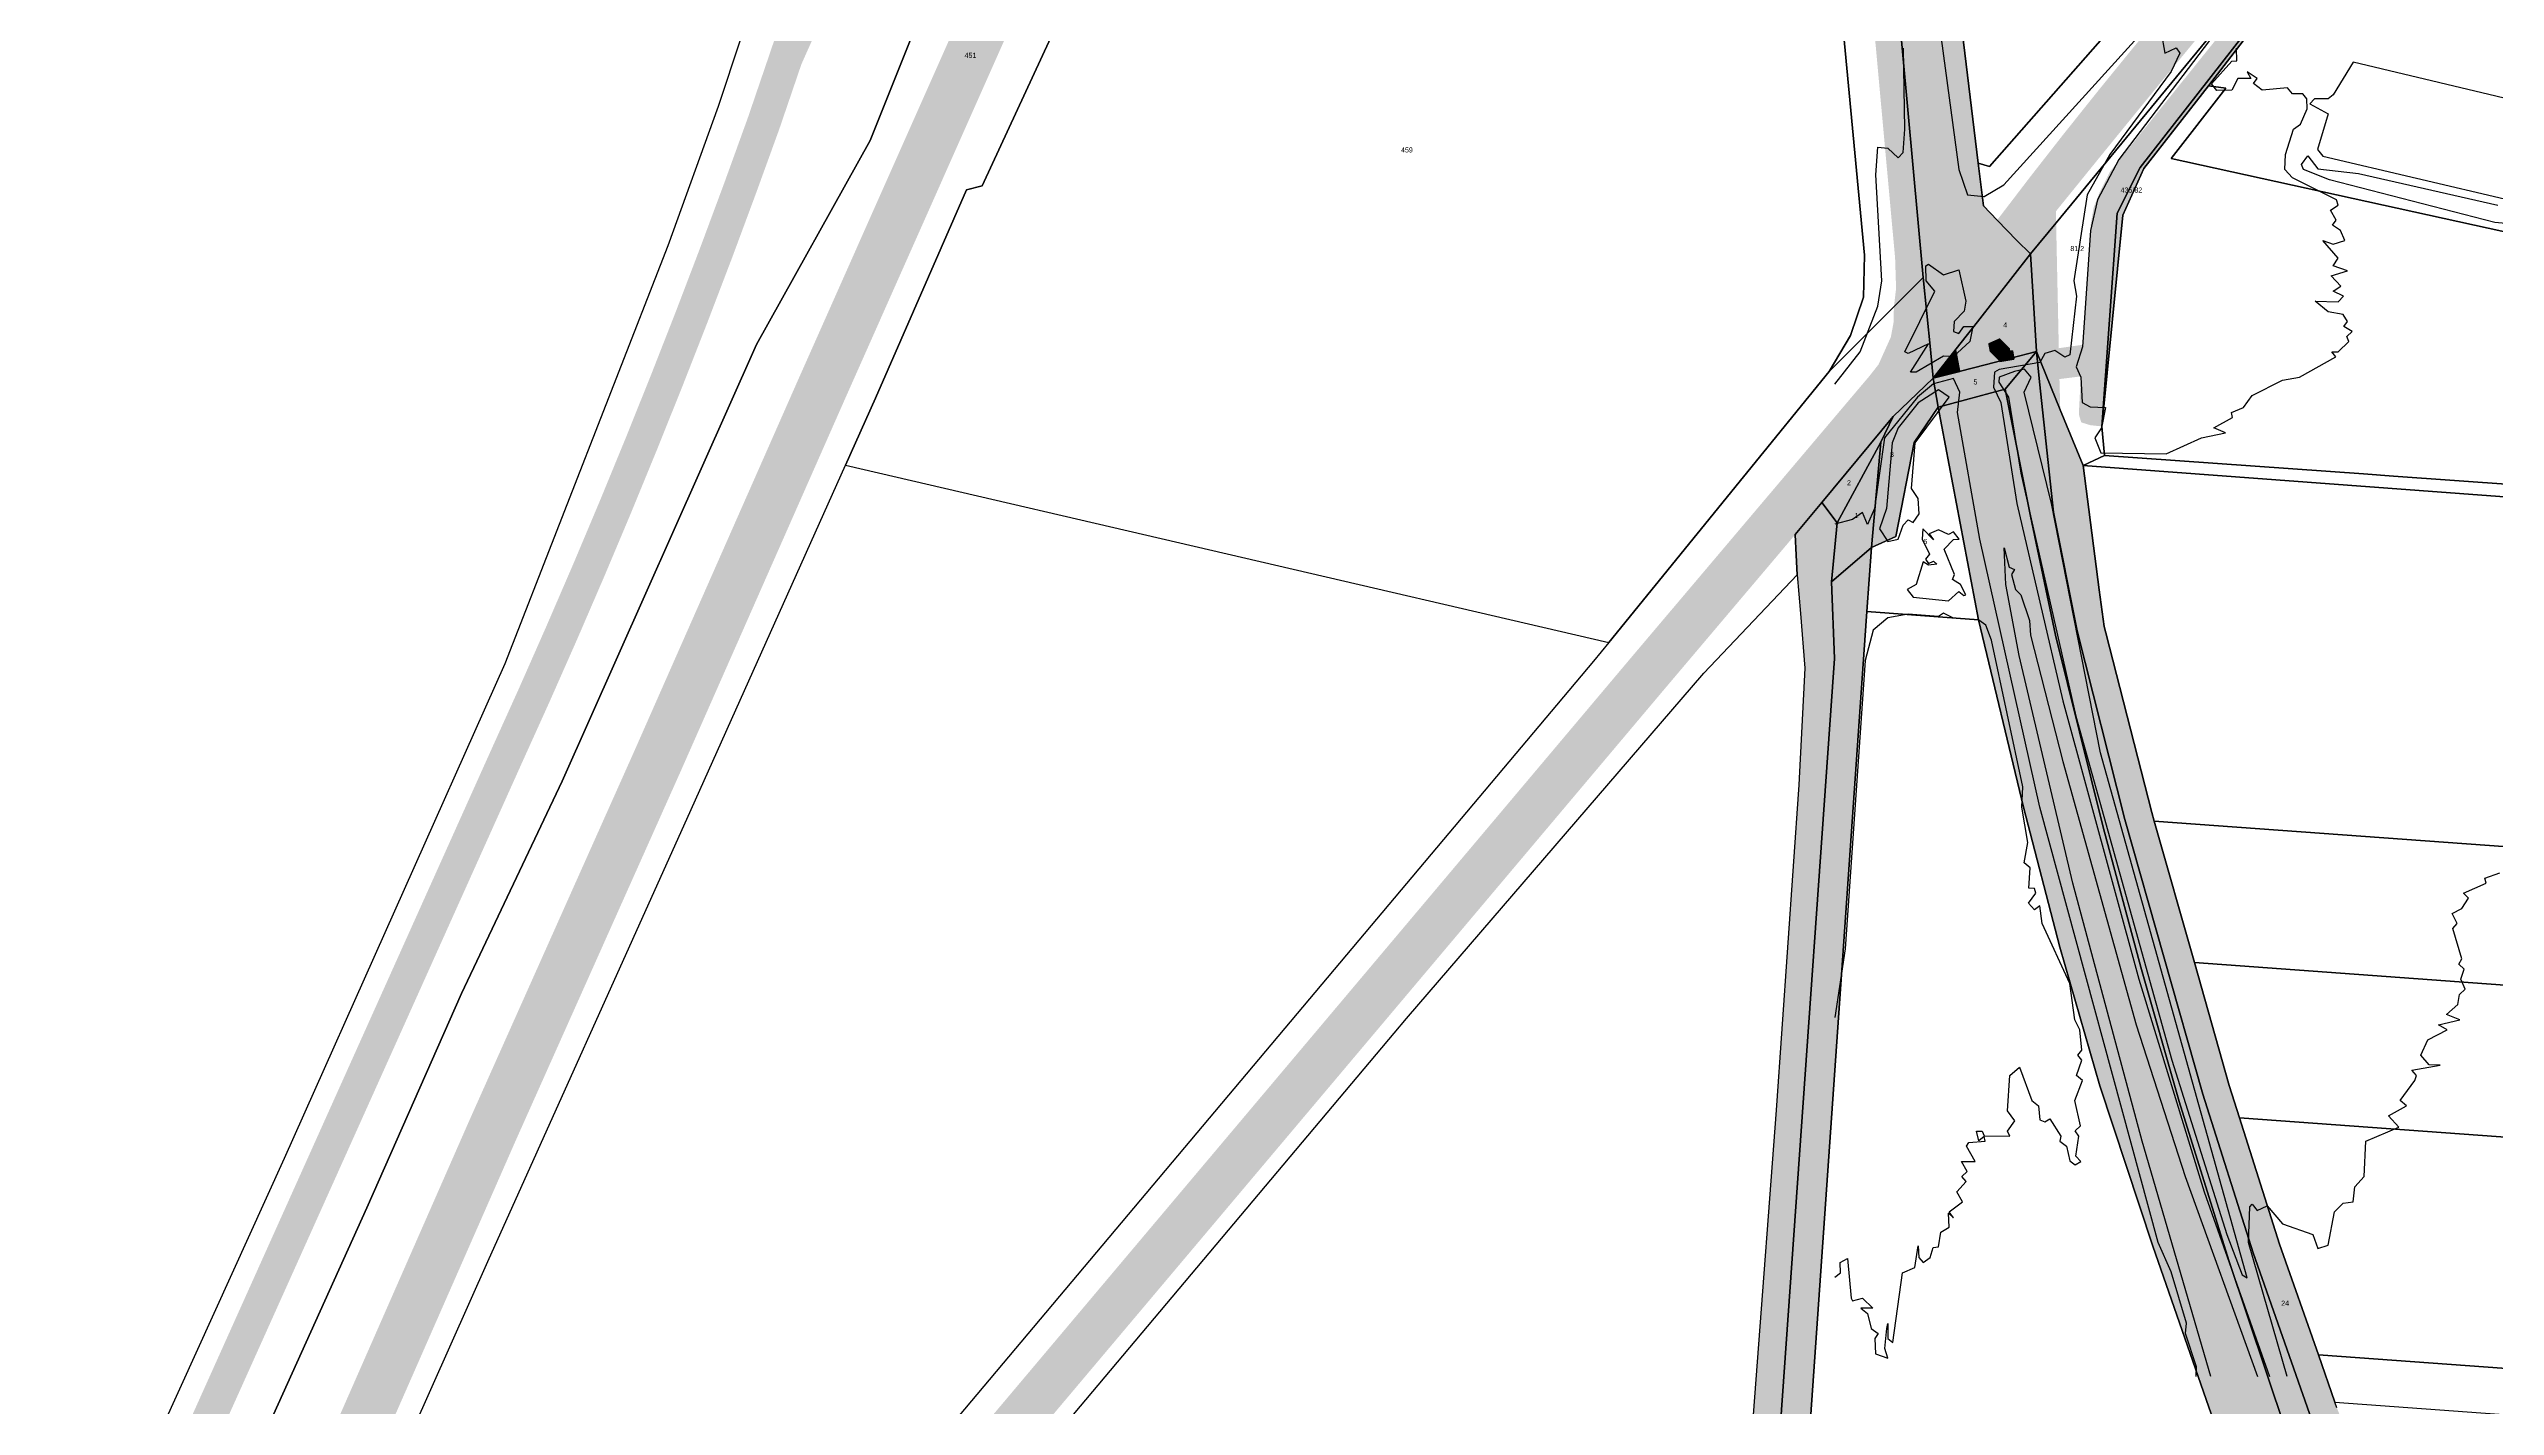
# Model space of a CAD drawing. Header units: millimetres. Extents: x 238 to 3518, y -74 to 2735.
# Drawn here: x 959.1 to 1442.6, y 807.9 to 1076.1 of the extents above; entities that cross this region are included whole.
import ezdxf
from ezdxf.enums import TextEntityAlignment as Align

# ---------------------------------------------------------------- set-up
doc = ezdxf.new("R2010")
doc.units = ezdxf.units.MM
for name, color, linetype in [('LP_Flurstueck_bez', 7, 'Continuous'), ('LP_Flurstuecke', 8, 'Continuous'), ('LP_Gebaeude_Dachaufsicht', 9, 'Continuous'), ('LP_Gebaeude_F', 254, 'Continuous'), ('LP_Gebaeude_Schatten', 7, 'Continuous'), ('LP_Gebaeude_U', 7, 'Continuous'), ('LP_Topographie_Hoehenlinien', 8, 'Continuous'), ('LP_Verkehr_Bahnverkehr', 32, 'Continuous'), ('LP_Verkehr_Gewaesser', 150, 'Continuous'), ('LP_Verkehr_Strassen', 9, 'Continuous'), ('LP_Verkehr_Wege_Plaetze', 252, 'Continuous')]:
    doc.layers.add(name, color=color, linetype=linetype)
doc.styles.get("Standard").update_dxf_attribs({"font": 'arial.ttf'})

msp = doc.modelspace()

# ---------------------------------------------------------------- hatches: boundary and pattern name
at = {"layer": 'LP_Gebaeude_F'}
msp.add_hatch(color=254, dxfattribs=at).paths.add_polyline_path([(1344.39, 1015.88), (1344.69, 1014.27), (1347.48, 1014.78), (1347.18, 1016.4)])
at = {"layer": 'LP_Gebaeude_Schatten'}
msp.add_hatch(color=7, dxfattribs=at).paths.add_polyline_path([(1342.39, 1017.88), (1344.68, 1018.9), (1346.68, 1016.9), (1346.79, 1016.33), (1344.39, 1015.88), (1344.69, 1014.27), (1342.69, 1016.27), (1342.39, 1017.88)])
at = {"layer": 'LP_Verkehr_Bahnverkehr'}
for points in [[(840.92, 409.65), (850.78, 406.99), (856.64, 420.26), (888.82, 493.36), (921.99, 567.38), (954.3, 640.56), (986.59, 713.73), (1019.08, 786.87), (1051.38, 860.39), (1083.94, 933.26), (1116.46, 1006.94), (1149.17, 1080.57), (1198.6, 1193.7), (1201.27, 1199.59), (1202.57, 1202.57), (1203.63, 1205.01), (1245.71, 1300.45), (1278.62, 1372.8), (1309.4, 1442.72), (1339.28, 1511.23), (1370.43, 1580.16), (1400.24, 1649.05), (1393.22, 1630.19), (1386.48, 1611.22), (1380.02, 1592.16), (1373.84, 1573.01), (1373.09, 1570.83), (1367.95, 1553.76), (1362.28, 1534.32), (1357.01, 1514.75), (1352.14, 1495.08), (1347.68, 1475.31), (1343.62, 1455.45), (1339.2, 1432.13), (1335.2, 1408.71), (1331.63, 1385.22), (1328.5, 1361.67), (1325.8, 1338.07), (1323.75, 1316.49), (1322.09, 1294.87), (1320.84, 1273.23), (1320, 1251.56), (1319.57, 1229.89), (1319.54, 1208.21), (1319.92, 1187.04), (1320, 1182.36), (1320.24, 1176.06), (1320.86, 1160.16), (1322.12, 1137.98), (1323.77, 1115.83), (1325.82, 1093.71), (1328.25, 1071.62), (1331.08, 1049.59), (1333.89, 1029.85), (1335.22, 1021.95), (1336.07, 1016.79), (1340.25, 1022.13), (1339.43, 1027.15), (1338.27, 1034.94), (1336.12, 1049.58), (1333.28, 1071.64), (1330.84, 1093.75), (1328.78, 1115.9), (1327.12, 1138.08), (1325.86, 1160.28), (1325.26, 1175.34), (1325.01, 1181.64), (1324.92, 1186.47), (1324.54, 1208.25), (1324.57, 1229.84), (1325, 1251.42), (1325.84, 1272.99), (1327.08, 1294.54), (1328.72, 1316.06), (1330.77, 1337.55), (1333.46, 1361.06), (1336.58, 1384.52), (1340.14, 1407.92), (1344.12, 1431.25), (1348.53, 1454.5), (1352.57, 1474.26), (1357.01, 1493.93), (1361.85, 1513.5), (1367.09, 1532.98), (1372.74, 1552.33), (1378.61, 1571.51), (1384.77, 1590.59), (1391.21, 1609.58), (1391.63, 1611.07), (1397.92, 1628.48), (1404.91, 1647.27), (1419.4, 1681.49), (1408.45, 1693.9), (1391.09, 1653.08), (1361.28, 1584.2), (1330.14, 1515.27), (1300.24, 1446.72), (1269.5, 1376.88), (1236.57, 1304.52), (1204.48, 1230.93), (1193.75, 1206.34), (1192.71, 1203.95), (1191.81, 1201.9), (1188.78, 1195.04), (1172.45, 1157.5), (1140.04, 1084.63), (1107.32, 1011), (1074.8, 937.31), (1042.25, 864.44), (1009.93, 790.9), (977.45, 717.79), (945.15, 644.59), (912.84, 571.42), (879.68, 497.42), (847.51, 424.35)], [(1315.02, 1173.59), (1315.3, 1171.91), (1318.46, 1171.02), (1321.61, 1116.72), (1324.49, 1086.4), (1329.57, 1030.89), (1330.57, 1029.75), (1332.34, 1029.55), (1333.89, 1029.85), (1331.08, 1049.59), (1328.25, 1071.62), (1325.82, 1093.71), (1323.77, 1115.83), (1322.12, 1137.98), (1320.86, 1160.16), (1320.24, 1176.06), (1316.47, 1176.41), (1315.43, 1175.25)], [(1325.26, 1175.34), (1325.86, 1160.28), (1327.12, 1138.08), (1328.78, 1115.9), (1330.84, 1093.75), (1333.28, 1071.64), (1336.12, 1049.58), (1338.27, 1034.94), (1344.18, 1042.26), (1341.47, 1045.03), (1340.4, 1053.5), (1335.92, 1090.54), (1332.5, 1130.45), (1331.12, 1148.38), (1329.44, 1170.31), (1329.69, 1174.7)], [(1340.25, 1022.13), (1341.79, 1013.66), (1351.91, 1016.29), (1350.75, 1035.55)], [(1336.07, 1016.79), (1336.89, 1012.38), (1341.79, 1013.66), (1340.25, 1022.13)], [(1331.52, 1010.98), (1336.8, 1012.35), (1336.89, 1012.38), (1336.07, 1016.79)], [(1332.5, 1005.28), (1340.47, 963.27), (1349.4, 926.2), (1356.57, 898.54), (1364.47, 871.19), (1374.91, 839.48), (1385.51, 809.16), (1392.04, 790.34), (1401.5, 766.33), (1419.52, 724.43), (1433.78, 693.02), (1449.08, 662.7), (1450.89, 660.57), (1462.47, 637.99), (1475.34, 615.84), (1485.46, 599.2), (1488.24, 594.89), (1510.21, 560.83), (1536.11, 523.32), (1538.88, 500.23), (1568.37, 460.51), (1600.2, 422.28), (1633.26, 384.51), (1659.58, 357.46), (1685.48, 336.06), (1688.99, 340.31), (1709.31, 324.91), (1709.57, 328.72), (1712.27, 326.3), (1712.73, 328.36), (1699.38, 340.6), (1684.77, 354.44), (1670.36, 368.5), (1656.47, 382.84), (1642.77, 397.36), (1629.27, 412.07), (1615.96, 426.95), (1602.86, 442.02), (1589.96, 457.26), (1577.27, 472.67), (1564.98, 488.51), (1552.96, 504.56), (1541.2, 520.79), (1529.71, 537.22), (1518.48, 553.82), (1507.52, 570.61), (1496.84, 587.58), (1486.5, 604.67), (1476.46, 621.93), (1466.73, 639.37), (1457.29, 656.98), (1448.16, 674.74), (1439.35, 692.67), (1430.84, 710.74), (1422.51, 729.03), (1414.5, 747.46), (1406.81, 766.03), (1399.47, 784.74), (1392.45, 803.57), (1385.77, 822.53), (1379.43, 841.6), (1373.29, 860.88), (1367.48, 880.26), (1362, 899.74), (1356.85, 919.3), (1352.03, 938.95), (1347.54, 958.68), (1343.39, 978.48), (1339.63, 997.62), (1337.93, 1006.74)], [(1337.93, 1006.74), (1339.63, 997.62), (1343.39, 978.48), (1347.54, 958.68), (1352.03, 938.95), (1356.85, 919.3), (1362, 899.74), (1367.48, 880.26), (1373.29, 860.88), (1379.43, 841.6), (1385.77, 822.53), (1392.45, 803.57), (1399.47, 784.74), (1406.81, 766.03), (1414.5, 747.46), (1422.51, 729.03), (1430.84, 710.74), (1439.35, 692.67), (1448.16, 674.74), (1457.29, 656.98), (1466.73, 639.37), (1476.46, 621.93), (1486.5, 604.67), (1496.84, 587.58), (1507.52, 570.61), (1518.48, 553.82), (1529.71, 537.22), (1541.2, 520.79), (1552.96, 504.56), (1564.98, 488.51), (1577.27, 472.67), (1589.96, 457.26), (1602.86, 442.02), (1615.96, 426.95), (1629.27, 412.07), (1642.77, 397.36), (1656.47, 382.84), (1670.36, 368.5), (1684.77, 354.44), (1699.38, 340.6), (1712.73, 328.36), (1716.13, 325.22), (1729.26, 313.62), (1744.5, 300.48), (1759.95, 287.57), (1775.59, 274.91), (1791.11, 262.45), (1806.94, 250.58), (1823.05, 238.48), (1839.46, 226.88), (1856.13, 215.68), (1873.08, 204.69), (1890.28, 193.81), (1907.5, 183.37), (1924.88, 173.2), (1942.41, 163.29), (1960.09, 153.65), (1977.92, 144.28), (1995.99, 135.4), (2014.22, 126.79), (2032.5, 118.5), (2050.94, 110.49), (2069.51, 102.77), (2088.19, 95.34), (2106.99, 88.21), (2125.9, 81.37), (2144.9, 74.83), (2163.67, 68.81), (2182.55, 63.13), (2201.52, 57.8), (2220.59, 52.8), (2239.74, 48.16), (2258.93, 43.61), (2278.19, 39.41), (2297.57, 35.8), (2317.02, 32.54), (2317.79, 37.48), (2298.44, 40.72), (2279.15, 44.31), (2259.98, 48.49), (2240.88, 53.02), (2221.81, 57.65), (2202.83, 62.62), (2183.94, 67.93), (2165.16, 73.58), (2146.49, 79.57), (2127.56, 86.08), (2108.72, 92.89), (2090, 100), (2071.39, 107.4), (2052.9, 115.09), (2034.53, 123.07), (2016.29, 131.34), (1998.22, 139.88), (1980.21, 148.72), (1962.45, 158.06), (1944.84, 167.66), (1927.37, 177.53), (1910.06, 187.67), (1892.9, 198.06), (1876.3, 208.95), (1859.96, 219.74), (1843.43, 230.85), (1826.96, 242.38), (1811.25, 253.99), (1794.92, 266.29), (1778.71, 278.82), (1763.12, 291.43), (1747.73, 304.29), (1732.55, 317.38), (1717.57, 330.7), (1713.83, 334.13), (1702.79, 344.26), (1688.23, 358.04), (1673.93, 372), (1660.08, 386.29), (1646.43, 400.77), (1632.97, 415.42), (1619.71, 430.26), (1606.65, 445.27), (1593.8, 460.46), (1581.19, 475.76), (1568.96, 491.54), (1556.99, 507.52), (1545.27, 523.69), (1533.82, 540.05), (1522.64, 556.59), (1511.73, 573.31), (1501.09, 590.2), (1490.8, 607.22), (1480.81, 624.41), (1471.11, 641.77), (1461.72, 659.3), (1452.63, 676.99), (1443.85, 694.83), (1435.37, 712.85), (1427.07, 731.06), (1419.1, 749.41), (1411.45, 767.9), (1404.13, 786.52), (1397.15, 805.27), (1390.5, 824.14), (1384.18, 843.15), (1378.07, 862.35), (1372.28, 881.65), (1366.83, 901.05), (1361.7, 920.53), (1356.9, 940.1), (1352.43, 959.75), (1348.29, 979.45), (1344.54, 998.56), (1342.81, 1008.04)], [(1342.81, 1008.04), (1344.54, 998.56), (1348.29, 979.45), (1352.43, 959.75), (1356.9, 940.1), (1361.7, 920.53), (1366.83, 901.05), (1372.28, 881.65), (1378.07, 862.35), (1384.18, 843.15), (1390.5, 824.14), (1397.15, 805.27), (1404.13, 786.52), (1411.45, 767.9), (1419.1, 749.41), (1427.07, 731.06), (1435.37, 712.85), (1443.85, 694.83), (1452.63, 676.99), (1461.72, 659.3), (1471.11, 641.77), (1480.81, 624.41), (1490.8, 607.22), (1501.09, 590.2), (1511.73, 573.31), (1522.64, 556.59), (1533.82, 540.05), (1545.27, 523.69), (1556.99, 507.52), (1568.96, 491.54), (1581.19, 475.76), (1593.8, 460.46), (1606.65, 445.27), (1619.71, 430.26), (1632.97, 415.42), (1646.43, 400.77), (1660.08, 386.29), (1673.93, 372), (1688.23, 358.04), (1702.79, 344.26), (1713.83, 334.13), (1714.47, 339.94), (1710.61, 343.43), (1710.97, 348.41), (1683.05, 374.17), (1639.6, 420.44), (1597.74, 466.15), (1551.06, 522.12), (1516.86, 572.59), (1495.64, 608.43), (1491.45, 615.5), (1470.43, 658.02), (1469.86, 659.18), (1465.78, 659.51), (1449.93, 691.03), (1436.72, 719.43), (1416.83, 763.85), (1401.14, 803.26), (1389.95, 836.64), (1380.14, 868.03), (1372.56, 894.59), (1365.1, 922.28), (1355.73, 960.23), (1350.75, 983.72), (1345.73, 1008.83)]]:
    msp.add_hatch(color=32, dxfattribs=at).paths.add_polyline_path(points)
at = {"layer": 'LP_Verkehr_Gewaesser'}
for points in [[(1364.88, 1001.47), (1369.02, 1043.2), (1373.18, 1052.41), (1385.93, 1068.76), (1395.89, 1081.69), (1408.27, 1100.05), (1413.87, 1106.72), (1422.58, 1117.48), (1430.5, 1129.74), (1436, 1140.27), (1440.07, 1152.78), (1438.67, 1153.57), (1428.31, 1130.89), (1421.59, 1120.49), (1409.26, 1105.12), (1407.98, 1102.38), (1395.38, 1082), (1372.43, 1052.66), (1367.88, 1043.64)], [(1356.35, 1016.93), (1356.48, 1010.83), (1360.69, 1011.35), (1360.31, 1003.85), (1360.79, 1002.26), (1362.62, 1001.71), (1364.88, 1001.47), (1367.88, 1043.64), (1372.43, 1052.66), (1395.38, 1082), (1407.98, 1102.38), (1409.26, 1105.12), (1366.44, 1051.78), (1364.44, 1047.75), (1363.24, 1044.76), (1362.67, 1041.43), (1361.01, 1017.59)], [(1331.52, 1010.98), (1332.5, 1005.28), (1337.93, 1006.74), (1342.81, 1008.04), (1345.73, 1008.83), (1351.91, 1016.29), (1341.79, 1013.66), (1336.89, 1012.38), (1336.8, 1012.35)], [(1345.73, 1008.83), (1350.75, 983.72), (1355.73, 960.23), (1365.1, 922.28), (1372.56, 894.59), (1380.14, 868.03), (1389.95, 836.64), (1401.14, 803.26), (1416.83, 763.85), (1436.72, 719.43), (1449.93, 691.03), (1465.78, 659.51), (1469.86, 659.18), (1470.43, 658.02), (1476.78, 657.56), (1558.07, 651.72), (1731.8, 639.23), (1732.17, 643.52), (1587.25, 654.05), (1557.66, 656.2), (1475.33, 662.18), (1468.84, 662.6), (1453.48, 692.75), (1440.74, 721.34), (1421.61, 765.99), (1406.38, 805.12), (1394.79, 838.17), (1384.79, 869.48), (1369.43, 923.77), (1360.01, 961.07), (1355.29, 984.54), (1352.55, 1010.31), (1351.91, 1016.29)], [(1319.31, 977.54), (1324.16, 979.69), (1327.79, 998.3), (1332.5, 1005.28), (1331.52, 1010.98), (1323.6, 1003.4), (1321.15, 998.37)], [(1086.82, 2.99), (1088.1, -3.79), (1138.87, -73.88), (1144.45, -73.56), (1092.95, -1.32), (1091.3, 2.55), (1097.19, 14.46), (1118.81, 43.3), (1129.52, 63.02), (1177.57, 165.45), (1207.71, 219.56), (1216.32, 233.88), (1245.01, 275.22), (1258.44, 297.75), (1264.27, 310.63), (1267.5, 324.36), (1312.03, 955.61), (1311.44, 970.79), (1312.52, 982.39), (1309.53, 986.44), (1304.26, 980.1), (1304.45, 976.05), (1304.64, 972.12), (1305.27, 964.48), (1306.16, 953.69), (1304.96, 930.67), (1300.5, 866.32), (1288.2, 703.16), (1283.44, 634.48), (1282.81, 625.38), (1281.17, 601.79), (1279.84, 582), (1273.69, 490.99), (1270.68, 445.2), (1266.71, 393.37), (1265.46, 377.05), (1261.43, 324.46), (1259.96, 318.14), (1258.61, 312.35), (1253.21, 300.63), (1240.03, 278.26), (1238.11, 275.53), (1211.14, 237.17), (1202.27, 222.47), (1172.5, 167.88), (1171.89, 166.51), (1161.41, 142.86), (1129.67, 76.42), (1124.23, 65.03), (1114.12, 46.39), (1102.82, 30.8), (1092.28, 17.68), (1091.42, 15.37)]]:
    msp.add_hatch(color=150, dxfattribs=at).paths.add_polyline_path(points)
at = {"layer": 'LP_Verkehr_Strassen'}
h = msp.add_hatch(color=9, dxfattribs=at)
h.paths.add_polyline_path([(238.28, 425.15), (240.58, 424.06), (250.89, 419.2), (262.79, 424.83), (274.76, 430.24), (286.81, 435.45), (298.96, 440.45), (310.71, 445.33), (322.67, 449.72), (334.79, 453.59), (347.08, 456.94), (359.49, 459.77), (371.97, 462.12), (384.52, 464.11), (397.11, 465.75), (409.75, 467.02), (422.42, 467.94), (435.11, 468.5), (447.81, 468.69), (460.51, 468.52), (473.2, 467.99), (485.87, 467.11), (498.51, 465.86), (511.11, 464.25), (523.27, 462.73), (535.4, 460.98), (547.5, 459.02), (559.56, 456.83), (571.57, 454.42), (583.54, 451.79), (595.46, 448.94), (607.32, 445.88), (610.81, 444.97), (614.23, 443.83), (617.56, 442.44), (620.79, 440.83), (623.89, 438.99), (626.86, 436.94), (629.61, 434.76), (631.99, 432.2), (633.97, 429.31), (635.49, 426.16), (636.52, 422.81), (637.03, 419.44), (651.47, 420), (651.93, 430.38), (652.25, 433.44), (653, 436.43), (654.16, 439.28), (655.72, 441.93), (656.72, 443.29), (657.63, 444.35), (658.91, 445.56), (659.86, 446.46), (662.37, 448.25), (665.11, 449.66), (676.42, 450.72), (687.69, 452.24), (698.88, 454.23), (709.98, 456.67), (720.97, 459.56), (731.83, 462.91), (742.55, 466.69), (754.7, 471.6), (766.63, 477.02), (778.33, 482.92), (789.77, 489.31), (800.94, 496.17), (811.81, 503.49), (822.37, 511.26), (832.59, 519.46), (842.14, 528), (851.34, 536.92), (860.19, 546.19), (868.65, 555.81), (876.74, 565.76), (884.42, 576.01), (891.68, 586.57), (898.53, 597.4), (904.93, 608.5), (910.9, 619.84), (916.41, 631.41), (921.35, 642.96), (981.23, 776.21), (1052.44, 934.65), (1058.02, 947), (1063.5, 959.4), (1068.87, 971.84), (1074.13, 984.33), (1079.28, 996.87), (1084.33, 1009.45), (1089.27, 1022.07), (1094.1, 1034.73), (1098.82, 1047.44), (1103.44, 1060.18), (1107.83, 1073.05), (1113.36, 1085.44), (1118.85, 1097.85), (1124.32, 1110.27), (1128.58, 1123.1), (1132.82, 1135.93), (1137.04, 1148.77), (1141.23, 1161.62), (1145.4, 1174.48), (1150.57, 1190.44), (1152.05, 1193.14), (1154.17, 1195.37), (1156.59, 1196.85), (1156.8, 1196.98), (1159.75, 1197.85), (1164.61, 1197.79), (1169.48, 1197.53), (1174.32, 1197.07), (1179.15, 1196.41), (1183.94, 1195.56), (1186.19, 1204.87), (1167.73, 1207.46), (1164.93, 1208.62), (1162.48, 1210.42), (1160.53, 1212.74), (1159.19, 1215.47), (1158.54, 1218.44), (1158.62, 1221.47), (1159.42, 1224.4), (1189.41, 1299.57), (1194.38, 1311.99), (1199.65, 1324.29), (1205.24, 1336.44), (1211.13, 1348.45), (1217.28, 1360.21), (1224.4, 1372.64), (1231.75, 1384.93), (1239.32, 1397.09), (1247.12, 1409.1), (1255.05, 1420.83), (1263.46, 1432.67), (1271.57, 1444.72), (1279.4, 1456.95), (1286.93, 1469.37), (1294.16, 1481.96), (1301.09, 1494.73), (1307.71, 1507.66), (1314.02, 1520.74), (1320.01, 1533.97), (1325.68, 1547.34), (1375.66, 1660.72), (1395.81, 1707.24), (1385.38, 1717.86), (1387.43, 1714.84), (1388.59, 1711.58), (1388.97, 1708.04), (1369.62, 1663.36), (1319.64, 1550), (1313.97, 1536.62), (1308.04, 1523.53), (1301.8, 1510.59), (1295.25, 1497.81), (1288.4, 1485.18), (1281.25, 1472.72), (1273.8, 1460.44), (1266.06, 1448.34), (1258.03, 1436.43), (1249.72, 1424.71), (1241.63, 1412.7), (1233.76, 1400.58), (1226.12, 1388.33), (1218.7, 1375.97), (1211.52, 1363.44), (1205.2, 1351.46), (1199.19, 1339.33), (1193.49, 1327.05), (1188.1, 1314.62), (1183.03, 1302.07), (1147.66, 1212.6), (1145.48, 1210.1), (1142.75, 1208), (1139.67, 1206.74), (1136.81, 1200.11), (1133.49, 1190.46), (1134.6, 1188.03), (1135.37, 1185.46), (1135.83, 1182.99), (1135.87, 1180.32), (1135.55, 1177.66), (1131.39, 1164.82), (1127.21, 1151.99), (1123, 1139.17), (1118.76, 1126.35), (1114.5, 1113.55), (1110.22, 1100.75), (1105.91, 1087.96), (1101.58, 1075.17), (1097.22, 1062.4), (1092.63, 1049.71), (1087.93, 1037.06), (1083.12, 1024.45), (1078.2, 1011.88), (1073.17, 999.35), (1068.04, 986.87), (1062.8, 974.43), (1057.45, 962.04), (1052, 949.69), (1046.44, 937.39), (975.22, 778.91), (915.34, 645.67), (910.39, 634.13), (905, 622.8), (899.16, 611.68), (892.88, 600.81), (886.18, 590.2), (879.06, 579.86), (871.53, 569.81), (863.62, 560.07), (855.32, 550.65), (846.66, 541.57), (837.64, 532.83), (828.29, 524.46), (818.34, 516.49), (808.01, 508.89), (797.37, 501.72), (786.44, 495), (775.24, 488.75), (763.78, 482.97), (752.12, 478.21), (740.29, 473.88), (728.69, 470.62), (727.23, 470.26), (716.99, 467.71), (705.21, 465.17), (693.36, 462.99), (681.44, 461.17), (669.48, 459.72), (657.47, 458.63), (654.29, 459.21), (651.34, 460.55), (648.9, 462.67), (646.95, 465.25), (638.9, 464.72), (637.47, 461.96), (635.2, 459.76), (632.44, 458.44), (629.39, 458.05), (618.28, 458.9), (607.17, 459.83), (596.07, 460.85), (584.93, 461.93), (573.85, 463.21), (568.11, 463.88), (562.79, 464.52), (551.74, 465.88), (540.69, 467.26), (524.14, 469.33), (512.02, 470.85), (499.25, 472.45), (486.43, 473.74), (473.58, 474.66), (460.71, 475.21), (447.82, 475.38), (434.92, 475.19), (422.03, 474.63), (409.17, 473.69), (396.35, 472.4), (383.61, 470.73), (370.84, 468.66), (358.12, 466.19), (345.42, 463.41), (332.88, 460), (321.02, 456.46), (309.24, 452.68), (297.55, 448.62), (285.96, 444.28), (274.48, 439.65), (263.12, 434.75), (258.99, 432.85), (257.24, 433.23), (256.03, 434.18)])
h.paths.add_polyline_path([(614.26, 449.68), (624.86, 448.97), (635.1, 448.74), (635.75, 435.62), (632.76, 439.19), (629.07, 442.24), (624.92, 445.08), (619.65, 447.6)], flags=0)
h.paths.add_polyline_path([(641.37, 438.2), (641.66, 441.54), (642.13, 444), (642.83, 444.76), (644.18, 444.93), (645.59, 444.76), (646.23, 444), (646.46, 441.95), (646.3, 428.83), (646.52, 421.22), (645.53, 420.69), (644.36, 420.69), (643.42, 421.04), (642.13, 428.6)], flags=0)
for points in [[(1338.27, 1034.94), (1339.43, 1027.15), (1348.07, 1038.23), (1355.18, 1047.1), (1361.93, 1055.48), (1368.72, 1063.86), (1375.55, 1072.23), (1382.42, 1080.56), (1389.32, 1088.86), (1396.26, 1097.14), (1403.2, 1105.39), (1410.01, 1113.28), (1416.3, 1121.67), (1421.99, 1130.43), (1427.08, 1139.54), (1431.56, 1148.98), (1434.41, 1156.15), (1435.6, 1157.37), (1437.04, 1158.28), (1438.12, 1158.66), (1438.65, 1158.84), (1440.35, 1159.03), (1443.93, 1171.81), (1442.75, 1172.78), (1441.89, 1174.19), (1441.73, 1175.69), (1454.57, 1213.02), (1473.56, 1268.2), (1503.98, 1356.22), (1504.69, 1357.68), (1505.58, 1358.81), (1506.93, 1359.54), (1508.15, 1359.99), (1509.57, 1360.22), (1512.13, 1367.72), (1510.3, 1368.85), (1509.6, 1370.1), (1509.75, 1372.09), (1514.06, 1384.55), (1536.72, 1448.52), (1552.7, 1493.63), (1556, 1503.78), (1558.08, 1506.22), (1559.89, 1507.12), (1561.5, 1507.04), (1567.45, 1512.73), (1573.76, 1518.77), (1573.1, 1519.61), (1572.34, 1522.3), (1572.64, 1524.89), (1577.82, 1530.25), (1573.68, 1534.68), (1572.6, 1535.85), (1562.44, 1538.28), (1560.13, 1538.91), (1560.96, 1536.73), (1561.93, 1533.9), (1562.99, 1526.99), (1562.93, 1524.99), (1561.61, 1522.45), (1559.8, 1520.49), (1557.08, 1517.13), (1554.39, 1513.25), (1552.23, 1509.63), (1550.38, 1505.49), (1548.17, 1499.54), (1540.54, 1477.79), (1539.01, 1476.46), (1536.65, 1476.24), (1494.41, 1482.19), (1450.41, 1488.39), (1445.11, 1488.17), (1441.6, 1462.89), (1453.97, 1461.16), (1456.53, 1479.46), (1459.91, 1482.01), (1489.91, 1477.79), (1534.97, 1471.45), (1536.71, 1469.6), (1536.98, 1467.84), (1531.28, 1451.24), (1511.39, 1394.9), (1488.51, 1331.04), (1485.8, 1331.42), (1484.01, 1326.34), (1486.98, 1325.85), (1467.43, 1268.86), (1432.65, 1168.66), (1431.85, 1167.97), (1430.63, 1167.61), (1429.27, 1167.32), (1427.18, 1157.93), (1427.72, 1156.91), (1427.91, 1155.77), (1427.56, 1154.67), (1426.18, 1151.14), (1421.88, 1142.01), (1416.99, 1133.19), (1411.53, 1124.71), (1405.52, 1116.61), (1398.98, 1108.93), (1391.82, 1100.81), (1384.74, 1092.62), (1377.74, 1084.36), (1370.83, 1076.04), (1364, 1067.64), (1357.25, 1059.18), (1350.59, 1050.65), (1344.18, 1042.26)], [(856.82, 405.36), (862.38, 403.84), (900.4, 489.94), (904.13, 498.35), (908.22, 506.59), (912.66, 514.65), (917.44, 522.5), (922.56, 530.15), (928, 537.57), (933.77, 544.77), (955.14, 570.55), (1121.19, 768.07), (1275.88, 951.6), (1330.96, 1016.67), (1329.57, 1030.89), (1323.76, 1025.09), (1323.7, 1022.07), (1323.16, 1019.14), (1320.72, 1013.71), (1318.87, 1011.36), (1271.44, 955.33), (1116.76, 771.8), (950.7, 574.28), (929.31, 548.47), (923.4, 541.1), (917.81, 533.48), (912.55, 525.62), (907.64, 517.55), (903.08, 509.28), (898.88, 500.81), (895.05, 492.17), (881.51, 461.56)], [(1329.57, 1030.89), (1330.96, 1016.67), (1335.22, 1021.95), (1333.89, 1029.85), (1332.34, 1029.55), (1330.57, 1029.75)]]:
    msp.add_hatch(color=9, dxfattribs=at).paths.add_polyline_path(points)
at = {"layer": 'LP_Verkehr_Wege_Plaetze'}
for points in [[(1309.47, 1173.55), (1311.61, 1168.6), (1313.12, 1163.43), (1314, 1158.11), (1316.42, 1116.33), (1319.32, 1085.91), (1324, 1034.71), (1324.19, 1028.73), (1323.76, 1025.09), (1329.57, 1030.89), (1324.49, 1086.4), (1321.61, 1116.72), (1318.46, 1171.02), (1315.3, 1171.91)], [(1339.43, 1027.15), (1340.25, 1022.13), (1350.75, 1035.55), (1355.82, 1041.7), (1355.77, 1043.96), (1357.09, 1045.6), (1363.85, 1053.94), (1370.65, 1062.29), (1377.47, 1070.63), (1384.33, 1078.95), (1391.21, 1087.26), (1398.1, 1095.54), (1405, 1103.8), (1412.01, 1111.71), (1418.42, 1120.28), (1424.14, 1129.17), (1429.28, 1138.4), (1433.84, 1147.98), (1436.55, 1154.78), (1437.19, 1155.43), (1438.14, 1156.03), (1439.2, 1156.4), (1439.25, 1156.4), (1439.87, 1157.33), (1440.35, 1159.03), (1438.65, 1158.84), (1438.12, 1158.66), (1437.04, 1158.28), (1435.6, 1157.37), (1434.41, 1156.15), (1431.56, 1148.98), (1427.08, 1139.54), (1421.99, 1130.43), (1416.3, 1121.67), (1410.01, 1113.28), (1403.2, 1105.39), (1396.26, 1097.14), (1389.32, 1088.86), (1382.42, 1080.56), (1375.55, 1072.23), (1368.72, 1063.86), (1361.93, 1055.48), (1355.18, 1047.1), (1348.07, 1038.23)], [(1350.75, 1035.55), (1351.91, 1016.29), (1356.64, 1004.75), (1356.48, 1010.83), (1356.35, 1016.93), (1355.82, 1041.7)], [(1330.96, 1016.67), (1331.52, 1010.98), (1336.07, 1016.79), (1335.22, 1021.95)], [(862.38, 403.84), (866, 402.86), (889.78, 457.9), (903.4, 488.68), (907.07, 496.97), (911.1, 505.08), (915.47, 513.02), (920.18, 520.76), (925.22, 528.29), (930.58, 535.59), (936.28, 542.7), (957.63, 568.46), (1123.68, 765.98), (1278.36, 949.5), (1304.26, 980.1), (1309.53, 986.44), (1323.6, 1003.4), (1331.52, 1010.98), (1330.96, 1016.67), (1275.88, 951.6), (1121.19, 768.07), (955.14, 570.55), (933.77, 544.77), (928, 537.57), (922.56, 530.15), (917.44, 522.5), (912.66, 514.65), (908.22, 506.59), (904.13, 498.35), (900.4, 489.94)], [(1351.91, 1016.29), (1352.55, 1010.31), (1355.29, 984.54), (1360.01, 961.07), (1369.43, 923.77), (1384.79, 869.48), (1394.79, 838.17), (1406.38, 805.12), (1421.61, 765.99), (1440.74, 721.34), (1453.48, 692.75), (1468.84, 662.6), (1475.33, 662.18), (1471.7, 669.28), (1458.37, 695.31), (1451.49, 710.63), (1445.64, 723.63), (1441.77, 732.74), (1426.59, 768.38), (1411.32, 807.51), (1410.93, 808.62), (1407.65, 818), (1399.97, 839.89), (1392.06, 864.84), (1390.05, 871.22), (1383.16, 895.51), (1375.22, 923.48), (1374.73, 925.2), (1365.62, 960.65), (1365.29, 961.93), (1364.34, 969.18), (1361.14, 993.78), (1356.64, 1004.75)], [(1309.53, 986.44), (1312.52, 982.39), (1321.15, 998.37), (1323.6, 1003.4)], [(1311.44, 970.79), (1319.31, 977.54), (1321.15, 998.37), (1312.52, 982.39)], [(1091.3, 2.55), (1092.95, -1.32), (1095.98, 4.69), (1097.55, 7.82), (1109.96, 24.18), (1114.36, 29.97), (1122.69, 40.95), (1133.36, 61.23), (1136.92, 68.66), (1182.14, 163.07), (1211.83, 217.08), (1220.48, 231.2), (1247.76, 270.2), (1262.63, 295.15), (1268.44, 307.74), (1270.94, 317.1), (1272.75, 323.86), (1274.84, 341.16), (1285.02, 486.82), (1291.43, 578.57), (1291.57, 580.56), (1293.53, 608.66), (1294.83, 627.25), (1295.26, 633.42), (1318.41, 964.89), (1319.31, 977.54), (1311.44, 970.79), (1312.03, 955.61), (1267.5, 324.36), (1264.27, 310.63), (1258.44, 297.75), (1245.01, 275.22), (1216.32, 233.88), (1207.71, 219.56), (1177.57, 165.45), (1129.52, 63.02), (1118.81, 43.3), (1097.19, 14.46)]]:
    msp.add_hatch(color=252, dxfattribs=at).paths.add_polyline_path(points)

# ---------------------------------------------------------------- linework, layer by layer
at = {"layer": 'LP_Flurstuecke', "color": 8}
for points in [[(983.54, 762.04), (1021.91, 847.04), (1040.65, 889.38), (1060.54, 931.35), (1098.95, 1017.68), (1121.44, 1057.99), (1138.51, 1100.64), (1132.13, 1103.45), (1151.64, 1165.5), (1159.5, 1196.87), (1183.45, 1193.54), (1183.94, 1195.56), (1186.19, 1204.87), (1186.78, 1207.31), (1181.69, 1211.32), (1171.07, 1213.2), (1175.52, 1229.87), (1172.74, 1231.4), (1198.81, 1299.47), (1216.61, 1342.31), (1221.7, 1352.45), (1225.26, 1358.03), (1244.24, 1388.44)], [(1262.45, 1380.56), (1253.83, 1360.62), (1248.86, 1349.75), (1186.78, 1207.31), (1186.19, 1204.87), (1183.94, 1195.56), (1183.45, 1193.54), (1140.47, 1099.78), (1138.51, 1100.64), (1121.44, 1057.99), (1098.95, 1017.68), (1060.54, 931.35), (1040.65, 889.38), (1021.91, 847.04), (983.54, 762.04)], [(1208.21, 1369.12), (1203.91, 1361.12), (1142.09, 1212.33), (1139.67, 1206.74), (1136.81, 1200.11), (1133.49, 1190.46), (1123.16, 1160.47), (1091.36, 1064.67), (1081.4, 1037.17), (1049.19, 954.56), (1005.62, 856.77), (971.04, 780.56)], [(1027.33, 794.9), (1045.85, 836.46), (1084.23, 921.81), (1085.16, 923.85), (1116.52, 993.79), (1122.46, 1007.04), (1140.43, 1048.24), (1143.54, 1049.02), (1182.65, 1133.44), (1204.85, 1182.4), (1206.2, 1189.24), (1207.77, 1192.34), (1210.73, 1198.17), (1212.39, 1201.47), (1213.72, 1204.09), (1226.96, 1235.45), (1238.17, 1261.95), (1241.97, 1270.62), (1274.04, 1343.73), (1275.77, 1359.59), (1281.59, 1372.22)], [(1380.59, 1095.99), (1342.66, 1052.82), (1340.4, 1053.5), (1341.47, 1045.03), (1344.18, 1042.26), (1348.07, 1038.23), (1350.75, 1035.55), (1355.82, 1041.7), (1410.16, 1107.69)], [(1324.49, 1086.4), (1329.57, 1030.89), (1330.96, 1016.67), (1331.52, 1010.98), (1336.07, 1016.79), (1340.25, 1022.13), (1350.75, 1035.55), (1348.07, 1038.23), (1344.18, 1042.26), (1341.47, 1045.03), (1340.4, 1053.5), (1335.92, 1090.54)], [(1453.2, 1038), (1378.56, 1054.43), (1389.39, 1068.33), (1385.93, 1068.76), (1373.18, 1052.41), (1369.02, 1043.2), (1364.88, 1001.47), (1365.39, 995.75), (1416.59, 992.08), (1422.5, 991.66), (1482.77, 987.33)], [(1111.78, 746.99), (1227.45, 884.48), (1286.19, 952.72), (1304.64, 972.12), (1304.45, 976.05), (1304.26, 980.1), (1309.53, 986.44), (1323.6, 1003.4), (1331.52, 1010.98), (1330.96, 1016.67), (1329.57, 1030.89), (1323.76, 1025.09), (1310.98, 1012.35), (1294.01, 991.48), (1267.39, 958.75), (1264.4, 955.05), (1213.14, 894.13), (1112.93, 775.01)], [(1406.38, 805.12), (1394.79, 838.17), (1384.79, 869.48), (1369.43, 923.77), (1360.01, 961.07), (1355.29, 984.54), (1352.55, 1010.31), (1351.91, 1016.29), (1345.73, 1008.83), (1350.75, 983.72), (1355.73, 960.23), (1365.1, 922.28), (1372.56, 894.59), (1380.14, 868.03), (1389.95, 836.64), (1401.14, 803.26)], [(1411.32, 807.51), (1410.93, 808.62), (1407.65, 818), (1399.97, 839.89), (1392.06, 864.84), (1390.05, 871.22), (1383.16, 895.51), (1375.22, 923.48), (1374.73, 925.2), (1365.62, 960.65), (1365.29, 961.93), (1364.34, 969.18), (1361.14, 993.78), (1356.64, 1004.75), (1351.91, 1016.29), (1352.55, 1010.31), (1355.29, 984.54), (1360.01, 961.07), (1369.43, 923.77), (1384.79, 869.48), (1394.79, 838.17), (1406.38, 805.12)], [(1401.14, 803.26), (1389.95, 836.64), (1380.14, 868.03), (1372.56, 894.59), (1365.1, 922.28), (1355.73, 960.23), (1350.75, 983.72), (1345.73, 1008.83), (1342.81, 1008.04), (1337.93, 1006.74), (1332.5, 1005.28), (1340.47, 963.27), (1349.4, 926.2), (1356.57, 898.54), (1364.47, 871.19), (1374.91, 839.48), (1385.51, 809.16), (1392.04, 790.34)], [(1267.5, 324.36), (1312.03, 955.61), (1311.44, 970.79), (1312.52, 982.39), (1309.53, 986.44), (1304.26, 980.1), (1304.45, 976.05), (1304.64, 972.12), (1305.27, 964.48), (1306.16, 953.69), (1304.96, 930.67), (1300.5, 866.32), (1288.2, 703.16)], [(1295.26, 633.42), (1318.41, 964.89), (1319.31, 977.54), (1311.44, 970.79), (1312.03, 955.61), (1267.5, 324.36)]]:
    msp.add_lwpolyline(points, dxfattribs=at)
for points in [[(1116.52, 993.79), (1267.39, 958.75), (1294.01, 991.48), (1310.98, 1012.35), (1315.16, 1019.43), (1317.78, 1027), (1317.95, 1035.3), (1304.8, 1174.86), (1295.78, 1176.18), (1206.2, 1189.24), (1204.85, 1182.4), (1182.65, 1133.44), (1143.54, 1049.02), (1140.43, 1048.24), (1122.46, 1007.04)], [(1304.8, 1174.86), (1317.95, 1035.3), (1317.78, 1027), (1315.16, 1019.43), (1310.98, 1012.35), (1323.76, 1025.09), (1329.57, 1030.89), (1324.49, 1086.4), (1321.61, 1116.72), (1318.46, 1171.02), (1315.3, 1171.91), (1309.47, 1173.55)], [(1331.12, 1148.38), (1332.5, 1130.45), (1335.92, 1090.54), (1340.4, 1053.5), (1342.66, 1052.82), (1380.59, 1095.99), (1396.88, 1111.28), (1409.05, 1125.11), (1424.62, 1158.34), (1382.83, 1165.28), (1375.18, 1166.29), (1371.87, 1142.72)], [(1378.56, 1054.43), (1453.2, 1038), (1458.46, 1063.16), (1478.23, 1061.7), (1487.69, 1100.9), (1480.32, 1102.78), (1461.87, 1107.48), (1422.58, 1117.48), (1413.87, 1106.72), (1408.27, 1100.05), (1395.89, 1081.69), (1385.93, 1068.76), (1389.39, 1068.33)], [(1350.75, 1035.55), (1351.91, 1016.29), (1356.64, 1004.75), (1361.14, 993.78), (1365.39, 995.75), (1364.88, 1001.47), (1367.88, 1043.64), (1372.43, 1052.66), (1395.38, 1082), (1407.98, 1102.38), (1409.26, 1105.12), (1410.16, 1107.69), (1355.82, 1041.7)], [(1364.88, 1001.47), (1369.02, 1043.2), (1373.18, 1052.41), (1385.93, 1068.76), (1395.89, 1081.69), (1408.27, 1100.05), (1413.87, 1106.72), (1409.26, 1105.12), (1407.98, 1102.38), (1395.38, 1082), (1372.43, 1052.66), (1367.88, 1043.64)], [(1331.52, 1010.98), (1336.8, 1012.35), (1336.89, 1012.38), (1341.79, 1013.66), (1351.91, 1016.29), (1350.75, 1035.55), (1340.25, 1022.13), (1336.07, 1016.79)], [(1331.52, 1010.98), (1332.5, 1005.28), (1337.93, 1006.74), (1342.81, 1008.04), (1345.73, 1008.83), (1351.91, 1016.29), (1341.79, 1013.66), (1336.89, 1012.38), (1336.8, 1012.35)], [(1319.31, 977.54), (1324.16, 979.69), (1327.79, 998.3), (1332.5, 1005.28), (1331.52, 1010.98), (1323.6, 1003.4), (1321.15, 998.37)], [(1309.53, 986.44), (1312.52, 982.39), (1321.15, 998.37), (1323.6, 1003.4)], [(1318.41, 964.89), (1340.47, 963.27), (1332.5, 1005.28), (1327.79, 998.3), (1324.16, 979.69), (1319.31, 977.54)], [(1311.44, 970.79), (1319.31, 977.54), (1321.15, 998.37), (1312.52, 982.39)], [(1361.14, 993.78), (1540.02, 980.47), (1539.64, 982.84), (1482.77, 987.33), (1422.5, 991.66), (1416.59, 992.08), (1365.39, 995.75)], [(1361.14, 993.78), (1364.34, 969.18), (1365.29, 961.93), (1365.62, 960.65), (1374.73, 925.2), (1375.22, 923.48), (1564.97, 909.67), (1558.99, 926.28), (1551.88, 946.03), (1551.48, 947.13), (1540.45, 977.77), (1540.02, 980.47)], [(1294.83, 627.25), (1428.46, 616.81), (1433.78, 693.02), (1419.52, 724.43), (1401.5, 766.33), (1392.04, 790.34), (1385.51, 809.16), (1374.91, 839.48), (1364.47, 871.19), (1356.57, 898.54), (1349.4, 926.2), (1340.47, 963.27), (1318.41, 964.89), (1295.26, 633.42)], [(1375.22, 923.48), (1383.16, 895.51), (1537.39, 884.3), (1575.1, 881.56), (1573.22, 886.78), (1566.1, 906.52), (1564.97, 909.67)], [(1383.16, 895.51), (1390.05, 871.22), (1392.06, 864.84), (1535.22, 854.44), (1537.39, 884.3)], [(1392.06, 864.84), (1399.97, 839.89), (1407.65, 818), (1742.95, 793.63), (1746.22, 839.09), (1726.27, 840.54), (1706.34, 842), (1682.72, 843.72), (1662.77, 845.17), (1642.83, 846.62), (1622.9, 848.07), (1586.21, 850.73), (1535.22, 854.44)], [(1407.65, 818), (1410.93, 808.62), (1566.03, 797.34), (1742.3, 784.53), (1742.95, 793.63)]]:
    msp.add_lwpolyline(points, close=True, dxfattribs=at)
at = {"layer": 'LP_Gebaeude_Dachaufsicht', "color": 9}
for p, q in [((1344.39, 1015.88, 73.26), (1347.18, 1016.4, 73.26)), ((1344.39, 1015.88, 73.26), (1344.69, 1014.27, 73.26)), ((1347.18, 1016.4, 73.26), (1347.48, 1014.78, 73.26)), ((1344.69, 1014.27, 73.26), (1347.48, 1014.78, 73.26))]:
    msp.add_line(p, q, dxfattribs=at)
at = {"layer": 'LP_Gebaeude_U', "color": 7}
msp.add_lwpolyline([(1344.39, 1015.88), (1344.69, 1014.27), (1347.48, 1014.78), (1347.18, 1016.4)], close=True, dxfattribs=at)
at = {"layer": 'LP_Topographie_Hoehenlinien', "color": 8}
for points in [[(1420.7, 1123.22), (1368.2, 1054.22), (1364.01, 1046.22), (1362.59, 1040.22), (1361.04, 1017.22), (1359.76, 1013.22), (1360.68, 1011.22), (1360.97, 1006.22), (1362.56, 1005.33), (1365.56, 1005.22), (1364.81, 1001.22), (1363.47, 999.22), (1364.69, 996.22), (1377.56, 996.03), (1384.56, 999.22), (1389.31, 1000.22), (1387, 1001.22), (1390.68, 1003.22), (1390.47, 1004.22), (1392.86, 1005.22), (1394.56, 1007.56), (1400.56, 1010.59), (1403.94, 1011.22), (1411.09, 1015.22), (1410.32, 1016.22), (1411.56, 1016.23), (1413.65, 1018.22), (1413.31, 1019.22), (1414.33, 1020.22), (1412.66, 1021.22), (1413.41, 1022.22), (1412.56, 1023.6), (1409.56, 1024.11), (1406.99, 1026.22), (1411.56, 1026.06), (1412.59, 1027.22), (1410.61, 1028.22), (1412.12, 1029.22), (1410.16, 1031.22), (1413.4, 1032.22), (1410.6, 1033.22), (1411.56, 1034.7), (1408.53, 1038.22), (1410.56, 1037.52), (1412.88, 1038.22), (1412.06, 1040.22), (1410.47, 1041.22), (1411.15, 1042.22), (1410.03, 1044.22), (1411.55, 1045.22), (1411.23, 1046.22), (1402.56, 1050.6), (1401.02, 1052.22), (1401.14, 1055.22), (1402.77, 1060.22), (1404.09, 1061.22), (1405.46, 1064.22), (1405.39, 1066.22), (1404.56, 1067.19), (1402.56, 1067.22), (1401.56, 1068.38), (1396.56, 1067.94), (1394.86, 1069.22), (1395.58, 1070.22), (1393.56, 1071.57), (1394.33, 1070.22), (1391.72, 1070.22), (1390.56, 1067.94), (1387.56, 1067.87), (1386.56, 1069.16), (1390.56, 1073.63), (1391.56, 1073.74), (1391.48, 1076.22)], [(1330.41, 1098.22), (1336.58, 1052.22), (1338.3, 1047.22), (1341.57, 1046.89), (1345.49, 1049.22), (1372.56, 1079.04)], [(1376.56, 1079.32), (1377.29, 1075.22), (1379.56, 1076.29), (1380.3, 1075.22), (1378.56, 1071.59), (1366.47, 1055.22), (1361.98, 1047.22), (1359.33, 1030.22), (1359.86, 1027.22), (1358.56, 1015.62), (1357.57, 1015.18), (1355.57, 1016.5), (1353.57, 1015.86), (1352.57, 1014.13), (1344.57, 1012.74), (1343.63, 1012.22), (1343.42, 1009.22), (1344.87, 1006.22), (1348.07, 986.22), (1357.12, 947.22), (1372.2, 892.23), (1385.08, 850.23), (1398, 813.73)], [(1312.07, 1009.8), (1317.06, 1016.22), (1320.61, 1025.22), (1321.38, 1030.22), (1320.22, 1051.22), (1320.57, 1056.63), (1322.57, 1056.43), (1324.57, 1054.57), (1325.57, 1055.59), (1325.89, 1060.22), (1325.64, 1076.22)], [(1445.55, 1046.21), (1446.98, 1049.22), (1449.55, 1061.26), (1449.55, 1064.04), (1448.55, 1065.38), (1414.56, 1073.47), (1410.56, 1067.02), (1409.56, 1066.23), (1406.88, 1066.22), (1405.95, 1065.22), (1409.61, 1063.22), (1407.51, 1056.22), (1408.56, 1054.87), (1445.55, 1046.21)], [(1447.55, 1041.33), (1442.55, 1041.77), (1409.86, 1050.22), (1404.7, 1052.22), (1404.35, 1053.22), (1405.56, 1054.92), (1407.56, 1052.39), (1415.56, 1051.46), (1443.11, 1045.22)], [(1328.15, 1012.22), (1327.07, 1012.22), (1330.57, 1017.79), (1326.57, 1015.91), (1325.93, 1016.22), (1331.84, 1028.22), (1330.11, 1030.22), (1330.09, 1033.22), (1330.57, 1033.54), (1333.57, 1031.41), (1336.57, 1032.39), (1337.99, 1026.22), (1337.67, 1024.22), (1335.69, 1022.22), (1335.51, 1020.22), (1336.57, 1019.83), (1337.57, 1021.24), (1339.38, 1021.22), (1338.78, 1018.22), (1335.57, 1015.27), (1333.57, 1015.34), (1328.15, 1012.22)], [(1383.51, 813.73), (1383.56, 815.66), (1381.39, 822.23), (1381.6, 824.23), (1378.56, 834.41), (1376, 840.23), (1352.59, 926.23), (1340.77, 979.22), (1336.35, 1004.22), (1336.82, 1008.22), (1335.57, 1010.93), (1331.57, 1009.9), (1328.4, 1007.22), (1321.89, 999.22), (1319.95, 985.22), (1318.57, 982.1), (1317.57, 984.44), (1315.57, 983.05), (1312.07, 982.16)], [(1393.56, 833.19), (1364.56, 936.99), (1354.89, 986.22), (1349.5, 1008.22), (1350.9, 1011.22), (1349.57, 1012.76), (1347.57, 1012.3), (1344.57, 1011.23), (1344.47, 1010.22), (1346.41, 1007.22), (1348.85, 992.22), (1359.69, 944.22), (1378.69, 876.23), (1389.56, 841.77), (1392.56, 833.83), (1393.56, 833.19)], [(1324.57, 979.18), (1325.57, 981.94), (1326.57, 983.02), (1327.57, 982.51), (1328.77, 984.22), (1328.57, 987.22), (1327.23, 989.22), (1327.97, 998.22), (1334.67, 1007.22), (1332.57, 1008.68), (1328.57, 1006.1), (1324.63, 1001.22), (1323.39, 998.22), (1322.27, 985.22), (1320.88, 981.22), (1322.57, 978.73), (1324.57, 979.18)], [(1334.57, 967.01), (1336.57, 968.88), (1337.57, 968.08), (1337.99, 968.22), (1336.94, 970.22), (1335.32, 971.22), (1335.71, 972.22), (1333.67, 977.22), (1335.57, 979.11), (1336.64, 979.22), (1335.57, 980.65), (1334.57, 980.13), (1332.57, 981.03), (1330.75, 980.22), (1331.57, 979.04), (1329.45, 981.22), (1329.36, 979.22), (1330.82, 976.22), (1330.03, 975.22), (1330.57, 974.41), (1331.57, 974.83), (1332.27, 974.22), (1330.57, 974.08), (1329.57, 974.74), (1328.15, 970.22), (1326.36, 969.22), (1327.57, 967.72), (1334.57, 967.01)], [(1386.43, 813.73), (1372.81, 860.23), (1359.14, 911.23), (1348.53, 956.22), (1345.85, 970.22), (1345.57, 977.48), (1346.57, 973.64), (1347.57, 973.22), (1346.97, 972.22), (1347.81, 969.22), (1348.87, 968.22), (1350.57, 963.14), (1350.74, 960.22), (1357.14, 935.22), (1371.65, 883.23), (1381.35, 853.23), (1395.6, 813.73)], [(1312.07, 833.33), (1313.18, 834.23), (1313.15, 836.23), (1314.57, 837.06), (1315.29, 829.23), (1315.57, 828.65), (1317.57, 829.17), (1319.61, 827.23), (1317.25, 827.23), (1318.57, 826.15), (1319.28, 823.23), (1320.64, 822.23), (1319.99, 821.23), (1320.15, 818.23), (1322.57, 817.31), (1321.99, 819.23), (1322.37, 823.23), (1322.57, 824.22), (1322.59, 821.23), (1323.57, 820.46), (1325.47, 834.23), (1327.91, 835.23), (1328.57, 839.52), (1328.67, 837.23), (1329.57, 836.25), (1330.92, 837.23), (1331.5, 839.23), (1332.57, 839.34), (1333.05, 842.23), (1334.67, 843.23), (1334.57, 846.02), (1335.57, 845.05), (1334.7, 846.23), (1337.32, 848.23), (1336.17, 850.23), (1338.04, 852.23), (1337.2, 853.23), (1338.24, 854.23), (1337.14, 856.23), (1339.85, 856.23), (1338.09, 859.23), (1338.57, 859.94), (1341.8, 860.23), (1341.57, 861.17), (1340.57, 860.27), (1340.1, 862.23), (1341.21, 862.23), (1341.57, 861.28), (1346.64, 861.23), (1346.19, 862.23), (1347.69, 864.23), (1346.18, 866.23), (1346.68, 873.23), (1348.57, 874.84), (1351, 868.23), (1352.32, 867.23), (1352.57, 864.47), (1353.57, 864.05), (1354.57, 864.67), (1356.76, 861.23), (1356.57, 860.23), (1357.89, 859.23), (1358.56, 856.34), (1359.56, 855.54), (1360.71, 856.23), (1359.75, 857.23), (1360.28, 861.23), (1359.56, 862.25), (1360.62, 863.23), (1359.49, 868.23), (1361.06, 872.23), (1359.88, 873.23), (1360.91, 876.23), (1360.12, 877.23), (1360.91, 878.23), (1360.49, 882.23), (1359.55, 884.23), (1358.56, 891.4), (1353.04, 903.23), (1352.57, 906.71), (1351.57, 905.97), (1350.36, 907.23), (1351.83, 909.23), (1351.57, 910.16), (1350.43, 910.23), (1350.69, 914.23), (1349.53, 915.23), (1350.24, 919.23), (1349.04, 926.23), (1349.26, 930.23), (1343.05, 959.22), (1341.91, 962.22), (1340.57, 963.18), (1335.57, 963.61), (1333.57, 964.54), (1332.57, 963.94), (1326.57, 964.34), (1322.57, 963.65), (1319.66, 961.22), (1318.05, 955.22), (1314.13, 898.23), (1312.07, 884.63)], [(1401.51, 813.73), (1393.86, 840.23), (1394.14, 847.23), (1394.56, 847.77), (1395.56, 846.55), (1397.56, 847.46), (1400.56, 843.88), (1406.56, 841.8), (1407.56, 839.04), (1409.56, 839.64), (1410.81, 846.23), (1412.56, 848), (1414.52, 848.23), (1414.87, 851.23), (1416.73, 853.23), (1417.05, 860.23), (1423.56, 863.02), (1421.49, 865.23), (1425.1, 867.23), (1423.79, 868.23), (1426.71, 872.23), (1427.04, 873.23), (1426.11, 874.23), (1431.76, 875.23), (1429.56, 875.28), (1427.93, 877.23), (1429.31, 880.23), (1433.12, 882.23), (1431.42, 883.23), (1435.61, 884.23), (1433.01, 885.23), (1435.23, 887.23), (1435.53, 889.23), (1436.67, 890.23), (1435.79, 892.23), (1436.49, 894.23), (1435.41, 895.23), (1436.02, 896.23), (1434.25, 902.23), (1435.08, 903.23), (1434.1, 905.23), (1436, 906.23), (1437.32, 908.23), (1436.32, 909.23), (1440.85, 911.23), (1440.53, 912.23), (1443.54, 913.23)]]:
    msp.add_lwpolyline(points, dxfattribs=at)

# ---------------------------------------------------------------- texts
at = {"layer": 'LP_Flurstueck_bez', "color": 7}
for s, p in [('451', (1141.25, 1074.8)), ('459', (1227.51, 1056.11)), ('435/82', (1370.71, 1048.18)), ('81/2', (1360, 1036.62)), ('4', (1345.76, 1021.52)), ('5', (1339.87, 1010.26)), ('3', (1323.37, 995.93)), ('2', (1314.88, 990.34)), ('1', (1316.38, 983.84)), ('6', (1329.97, 978.74)), ('24', (1401.09, 828.2))]:
    msp.add_text(s, height=1, dxfattribs=at).set_placement(p, align=Align.MIDDLE_CENTER)

doc.saveas('drawing.dxf')
